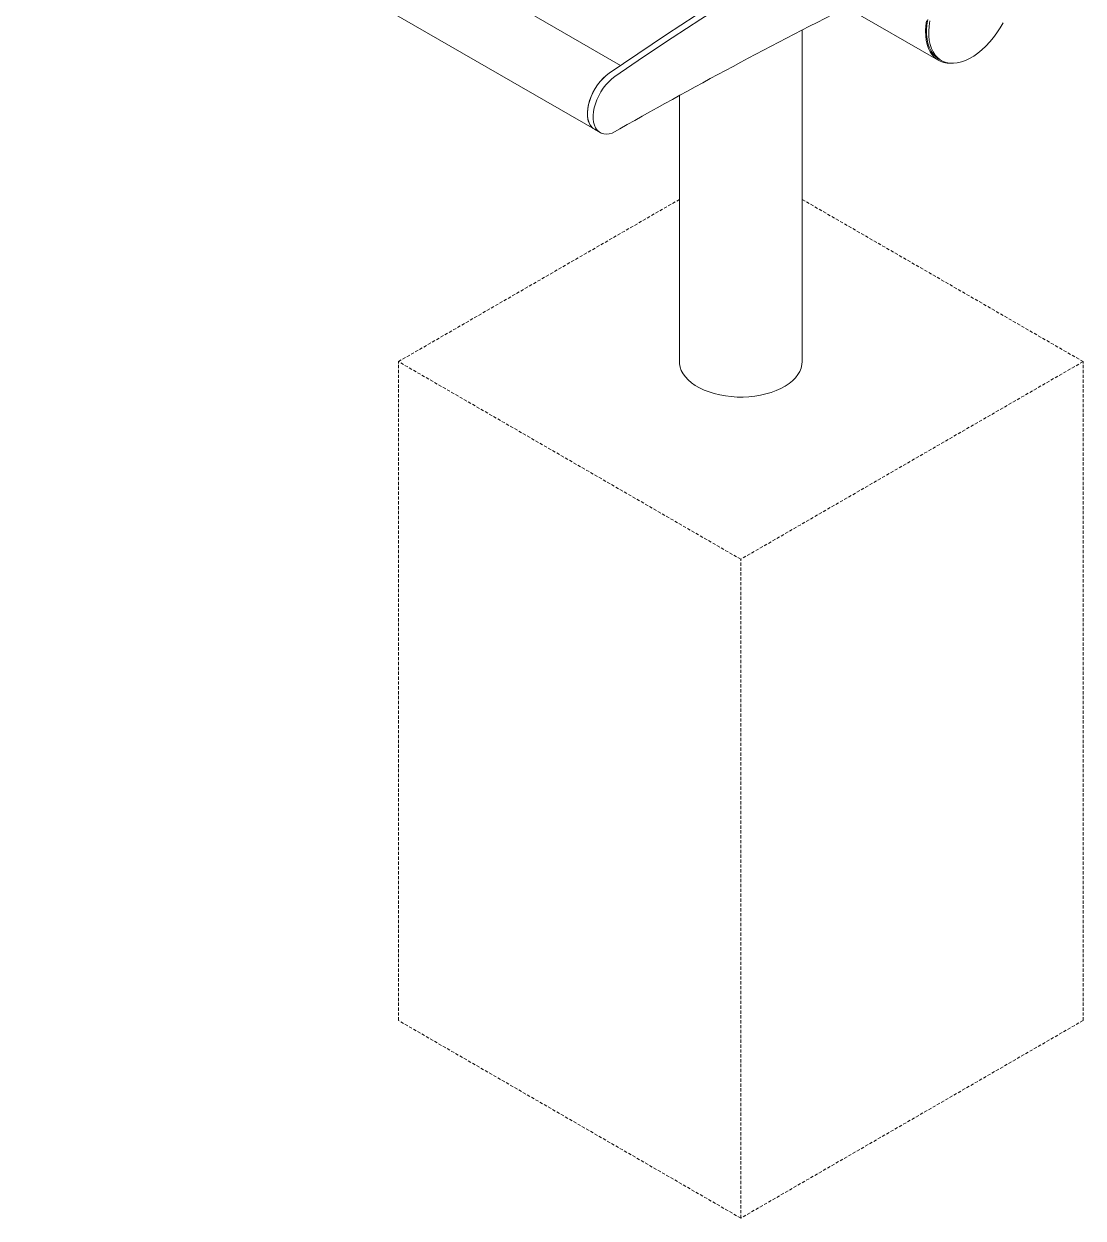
# Model space of a CAD drawing. Header units: millimetres. Extents: x -366 to 4081, y 837 to 4036.
# Drawn here: x 3573.5 to 3988, y 1363.7 to 1831.1 of the extents above; entities that cross this region are included whole.
import ezdxf

# ---------------------------------------------------------------- set-up
doc = ezdxf.new("R2010")
doc.units = ezdxf.units.MM
doc.linetypes.add('HIDDEN', pattern=[1.905, 1.27, -0.635])
doc.layers.add('ZANO_R', color=7, linetype='Continuous', lineweight=0)
doc.layers.add('ZANO_R_przerywana', color=7, linetype='HIDDEN', lineweight=0)

msp = doc.modelspace()

# ---------------------------------------------------------------- linework, layer by layer
at = {"layer": 'ZANO_R'}
for p, q in [((3807.03, 1814.86), (3586.91, 1941.94)), ((3573.52, 1918.74), (3796.81, 1789.84)), ((3895.51, 1837.55), (3931.38, 1816.84)), ((3878.11, 1698.93), (3878.11, 1828.69)), ((3819.81, 1823.51), (3819.76, 1823.47)), ((3931.63, 1817.28), (3932.52, 1816.76)), ((3830.05, 1803.06), (3830.05, 1698.93)), ((3796.81, 1789.84), (3799.04, 1788.55))]:
    msp.add_line(p, q, dxfattribs=at)
at = {"layer": 'ZANO_R', "flags": 128}
for points in [[(3802.56, 1811.77), (3813.76, 1819.44), (3824.98, 1826.93), (3836.21, 1834.24), (3847.44, 1841.37), (3858.69, 1848.31), (3869.94, 1855.06), (3881.19, 1861.62), (3892.44, 1868), (3903.69, 1874.18), (3914.93, 1880.17), (3926.17, 1885.97), (3937.39, 1891.57), (3948.61, 1896.97), (3959.81, 1902.18), (3970.99, 1907.19)], [(3804.79, 1810.48), (3815.99, 1818.15), (3827.21, 1825.65), (3838.44, 1832.96), (3849.68, 1840.08), (3860.92, 1847.02), (3872.17, 1853.77), (3883.42, 1860.34), (3894.67, 1866.71), (3905.92, 1872.89), (3917.16, 1878.88), (3928.4, 1884.68), (3939.63, 1890.28), (3950.84, 1895.68), (3962.04, 1900.89), (3973.22, 1905.9)], [(3935.81, 1815.72), (3934.78, 1815.77), (3933.4, 1816.01), (3932.12, 1816.46), (3930.95, 1817.11), (3929.89, 1817.95), (3928.96, 1818.97), (3928.16, 1820.16), (3927.5, 1821.52), (3927, 1823.03), (3926.64, 1824.68), (3926.44, 1826.45), (3926.4, 1828.32), (3926.52, 1830.28), (3926.8, 1832.31)], [(3927.22, 1832.82), (3926.91, 1830.79), (3926.77, 1828.83), (3926.78, 1826.95), (3926.96, 1825.18), (3927.29, 1823.52), (3927.78, 1822.01), (3928.42, 1820.64), (3929.2, 1819.44), (3930.12, 1818.41), (3931.17, 1817.57), (3931.63, 1817.28)], [(3928.11, 1832.3), (3927.81, 1830.27), (3927.66, 1828.31), (3927.68, 1826.44), (3927.85, 1824.66), (3928.18, 1823.01), (3928.67, 1821.49), (3929.31, 1820.12), (3930.09, 1818.92), (3931.01, 1817.89), (3932.06, 1817.05), (3933.22, 1816.4), (3934.5, 1815.96), (3935.86, 1815.71), (3937.31, 1815.67), (3938.82, 1815.84), (3940.39, 1816.21), (3941.99, 1816.79), (3943.62, 1817.56), (3945.25, 1818.52), (3946.87, 1819.66), (3948.47, 1820.96), (3950.03, 1822.43), (3951.53, 1824.03), (3952.96, 1825.76), (3954.31, 1827.6), (3955.57, 1829.53), (3956.71, 1831.54)], [(3794.27, 1793.7), (3794.07, 1795.01), (3794.04, 1796.42), (3794.17, 1797.92), (3794.46, 1799.47), (3794.91, 1801.06), (3795.5, 1802.66), (3796.23, 1804.24), (3797.08, 1805.77), (3798.05, 1807.22), (3799.1, 1808.58), (3800.23, 1809.81), (3801.42, 1810.9), (3802.56, 1811.77)], [(3796.81, 1789.84), (3796.37, 1790.13), (3795.63, 1790.82), (3795.02, 1791.69), (3794.55, 1792.71), (3794.23, 1793.88), (3794.06, 1795.18), (3794.05, 1796.58), (3794.19, 1798.06), (3794.49, 1799.59), (3794.94, 1801.16), (3795.53, 1802.73), (3796.25, 1804.28), (3797.09, 1805.78), (3798.04, 1807.21), (3799.08, 1808.55), (3800.19, 1809.77), (3801.35, 1810.85), (3802.56, 1811.77)], [(3803.77, 1788.32), (3802.6, 1788.02), (3801.48, 1787.93), (3800.43, 1788.03), (3799.46, 1788.34), (3798.61, 1788.84), (3797.86, 1789.53), (3797.25, 1790.4), (3796.78, 1791.42), (3796.46, 1792.59), (3796.29, 1793.89), (3796.28, 1795.29), (3796.43, 1796.77), (3796.73, 1798.3), (3797.17, 1799.87), (3797.76, 1801.44), (3798.48, 1802.99), (3799.33, 1804.49), (3800.27, 1805.92), (3801.31, 1807.26), (3802.42, 1808.48), (3803.59, 1809.56), (3804.79, 1810.48)], [(3830.05, 1698.93), (3830.09, 1698.09), (3830.34, 1696.76), (3830.81, 1695.44), (3831.51, 1694.16), (3832.41, 1692.93), (3833.51, 1691.75), (3834.81, 1690.64), (3836.28, 1689.6), (3837.92, 1688.65), (3839.72, 1687.8), (3841.64, 1687.05), (3843.69, 1686.42), (3845.83, 1685.9), (3848.04, 1685.5), (3850.32, 1685.22), (3852.62, 1685.08), (3854.95, 1685.06), (3857.26, 1685.18), (3859.54, 1685.42), (3861.78, 1685.78), (3863.94, 1686.27), (3866.01, 1686.88), (3867.96, 1687.6), (3869.79, 1688.43), (3871.47, 1689.36), (3872.99, 1690.37), (3874.33, 1691.46), (3875.49, 1692.63), (3876.44, 1693.85), (3877.18, 1695.12), (3877.71, 1696.42), (3878.02, 1697.75), (3878.11, 1698.93)]]:
    msp.add_lwpolyline(points, dxfattribs=at)
at = {"layer": 'ZANO_R'}
for centre, radius, start, end in [((4770.9, 96.01), 1949.17, 116.57005, 119.74747), ((3799.85, 1794.61), 5.65, 189.2194, 237.5018)]:
    msp.add_arc(centre, radius, start, end, dxfattribs=at)
at = {"layer": 'ZANO_R_przerywana'}
for p, q in [((3720.1, 1698.93), (3830.05, 1762.39)), ((3878.11, 1762.39), (3988.05, 1698.93)), ((3720.1, 1441.08), (3720.1, 1698.93)), ((3854.08, 1621.58), (3720.1, 1698.93)), ((3988.05, 1698.93), (3854.08, 1621.58)), ((3988.05, 1441.08), (3988.05, 1698.93)), ((3854.08, 1363.74), (3854.08, 1621.58)), ((3854.08, 1363.74), (3720.1, 1441.08)), ((3988.05, 1441.08), (3854.08, 1363.74))]:
    msp.add_line(p, q, dxfattribs=at)

doc.saveas('drawing.dxf')
